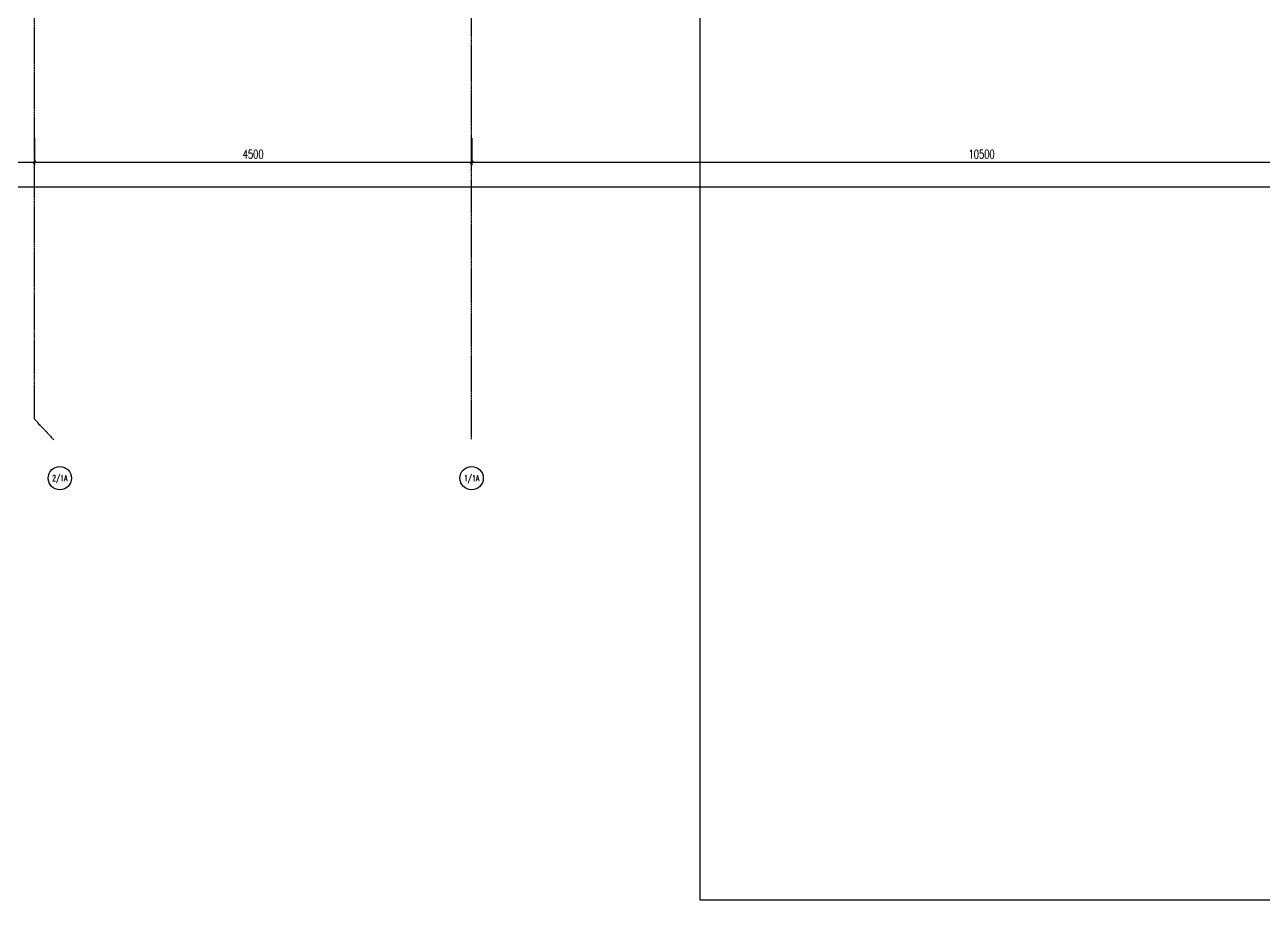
# Model space of a CAD drawing. Extents: x -1899985 to 1774885, y 556286 to 2175695.
# Drawn here: x -1669611 to -1656860, y 557699 to 566711 of the extents above; entities that cross this region are included whole.
import ezdxf
from ezdxf.enums import TextEntityAlignment as Align

# ---------------------------------------------------------------- set-up
doc = ezdxf.new("R2010")
doc.units = 0
doc.header["$LTSCALE"] = 10
doc.header["$MEASUREMENT"] = 0
doc.linetypes.add('20剖面图$0$DOTE', pattern=[2.42, 2, -0.2, 0.02, -0.2])
doc.layers.get('Defpoints').update_dxf_attribs({"color": 210})
for name, color, linetype in [('20剖面图$0$A-AXIS-D', 1, 'Continuous'), ('20剖面图$0$A-AXIS-DOTE', 14, '20剖面图$0$DOTE'), ('20剖面图$0$PUB_TEXT', 7, 'Continuous'), ('A-LIN-V', 9, 'Continuous')]:
    doc.layers.add(name, color=color, linetype=linetype)
doc.styles.add('20剖面图$0$_TCH_AXIS', font='COMPLEX', dxfattribs={"bigfont": 'GBCBIG'})
doc.styles.add('20剖面图$0$_TCH_DIM_T3', font='SIMPLEX', dxfattribs={"width": 0.705882, "bigfont": 'GBCBIG'})
doc.dimstyles.new('20剖面图$0$_TCH_ARCH&&30', dxfattribs={"dimtxt": 89.25, "dimasz": 30, "dimexe": 30, "dimexo": 30, "dimgap": 37.875, "dimtad": 1, "dimdec": 0, "dimzin": 0, "dimdsep": 46, "dimtxsty": '20剖面图$0$_TCH_DIM_T3', "dimblk": '20剖面图$0$_ArchTick', "dimcen": 0.09, "dimclrt": 7, "dimazin": 2, "dimtfac": 1, "dimtdec": 0, "dimtix": 1, "dimtmove": 2, "dimatfit": 3, "dimfxl": 1, "dimtolj": 1, "dimtzin": 0, "dimarcsym": 0})

# ---------------------------------------------------------------- blocks, each defined once
blk = doc.blocks.new('20剖面图$0$_ArchTick')
at = {"color": 0, "linetype": 'ByBlock', "const_width": 0.4}
blk.add_lwpolyline([(-0.5, -0.5), (0.5, 0.5)], dxfattribs=at)
blk = doc.blocks.new('*D149')
at = {"layer": '20剖面图$0$A-AXIS-D', "color": 0, "lineweight": -2, "transparency": 16777216}
for p, q in [((-1670110, 565545), (-1670110, 565266)), ((-1669510, 565545), (-1669510, 565266)), ((-1670110, 565296), (-1669510, 565296))]:
    blk.add_line(p, q, dxfattribs=at)
at = {"layer": 'Defpoints', "color": 0, "transparency": 16777216}
for p in [(-1670110, 565575), (-1669510, 565575), (-1669510, 565296)]:
    blk.add_point(p, dxfattribs=at)
at = {"layer": '20剖面图$0$A-AXIS-D', "color": 0, "lineweight": -2, "transparency": 16777216, "xscale": 30, "yscale": 30, "zscale": 30, "rotation": 180}
blk.add_blockref('20剖面图$0$_ArchTick', (-1670110, 565296), dxfattribs=at)
at = {"layer": '20剖面图$0$A-AXIS-D', "color": 0, "lineweight": -2, "transparency": 16777216, "xscale": 30, "yscale": 30, "zscale": 30}
blk.add_blockref('20剖面图$0$_ArchTick', (-1669510, 565296), dxfattribs=at)
at = {"layer": '20剖面图$0$A-AXIS-D', "color": 7, "transparency": 16777216, "insert": (-1669810, 565379), "char_height": 89.2, "attachment_point": 5, "style": '20剖面图$0$_TCH_DIM_T3'}
blk.add_mtext('\\A1;600', dxfattribs=at)
blk = doc.blocks.new('*D150')
at = {"layer": '20剖面图$0$A-AXIS-D', "color": 0, "lineweight": -2, "transparency": 16777216}
for p, q in [((-1669510, 565545), (-1669510, 565266)), ((-1665010, 565545), (-1665010, 565266)), ((-1669510, 565296), (-1665010, 565296))]:
    blk.add_line(p, q, dxfattribs=at)
at = {"layer": 'Defpoints', "color": 0, "transparency": 16777216}
for p in [(-1669510, 565575), (-1665010, 565575), (-1665010, 565296)]:
    blk.add_point(p, dxfattribs=at)
at = {"layer": '20剖面图$0$A-AXIS-D', "color": 0, "lineweight": -2, "transparency": 16777216, "xscale": 30, "yscale": 30, "zscale": 30, "rotation": 180}
blk.add_blockref('20剖面图$0$_ArchTick', (-1669510, 565296), dxfattribs=at)
at = {"layer": '20剖面图$0$A-AXIS-D', "color": 0, "lineweight": -2, "transparency": 16777216, "xscale": 30, "yscale": 30, "zscale": 30}
blk.add_blockref('20剖面图$0$_ArchTick', (-1665010, 565296), dxfattribs=at)
at = {"layer": '20剖面图$0$A-AXIS-D', "color": 7, "transparency": 16777216, "insert": (-1667260, 565379), "char_height": 89.2, "attachment_point": 5, "style": '20剖面图$0$_TCH_DIM_T3'}
blk.add_mtext('\\A1;4500', dxfattribs=at)
blk = doc.blocks.new('*D151')
at = {"layer": '20剖面图$0$A-AXIS-D', "color": 0, "lineweight": -2, "transparency": 16777216}
for p, q in [((-1665010, 565545), (-1665010, 565266)), ((-1654510, 565545), (-1654510, 565266)), ((-1665010, 565296), (-1654510, 565296))]:
    blk.add_line(p, q, dxfattribs=at)
at = {"layer": 'Defpoints', "color": 0, "transparency": 16777216}
for p in [(-1665010, 565575), (-1654510, 565575), (-1654510, 565296)]:
    blk.add_point(p, dxfattribs=at)
at = {"layer": '20剖面图$0$A-AXIS-D', "color": 0, "lineweight": -2, "transparency": 16777216, "xscale": 30, "yscale": 30, "zscale": 30, "rotation": 180}
blk.add_blockref('20剖面图$0$_ArchTick', (-1665010, 565296), dxfattribs=at)
at = {"layer": '20剖面图$0$A-AXIS-D', "color": 0, "lineweight": -2, "transparency": 16777216, "xscale": 30, "yscale": 30, "zscale": 30}
blk.add_blockref('20剖面图$0$_ArchTick', (-1654510, 565296), dxfattribs=at)
at = {"layer": '20剖面图$0$A-AXIS-D', "color": 7, "transparency": 16777216, "insert": (-1659760, 565379), "char_height": 89.2, "attachment_point": 5, "style": '20剖面图$0$_TCH_DIM_T3'}
blk.add_mtext('\\A1;10500', dxfattribs=at)
blk = doc.blocks.new('*D212')
at = {"layer": '20剖面图$0$A-AXIS-D', "color": 0, "lineweight": -2, "transparency": 16777216}
for p, q in [((-1780210, 565545), (-1780210, 565011)), ((-1653710, 565545), (-1653710, 565011)), ((-1780210, 565041), (-1653710, 565041))]:
    blk.add_line(p, q, dxfattribs=at)
at = {"layer": 'Defpoints', "color": 0, "transparency": 16777216}
for p in [(-1780210, 565575), (-1653710, 565575), (-1653710, 565041)]:
    blk.add_point(p, dxfattribs=at)
at = {"layer": '20剖面图$0$A-AXIS-D', "color": 0, "lineweight": -2, "transparency": 16777216, "xscale": 30, "yscale": 30, "zscale": 30, "rotation": 180}
blk.add_blockref('20剖面图$0$_ArchTick', (-1780210, 565041), dxfattribs=at)
at = {"layer": '20剖面图$0$A-AXIS-D', "color": 0, "lineweight": -2, "transparency": 16777216, "xscale": 30, "yscale": 30, "zscale": 30}
blk.add_blockref('20剖面图$0$_ArchTick', (-1653710, 565041), dxfattribs=at)
at = {"layer": '20剖面图$0$A-AXIS-D', "color": 7, "transparency": 16777216, "insert": (-1716960, 565124), "char_height": 89.2, "attachment_point": 5, "style": '20剖面图$0$_TCH_DIM_T3'}
blk.add_mtext('\\A1;126500', dxfattribs=at)
blk = doc.blocks.new('20剖面图')
at = {"layer": '20剖面图$0$A-AXIS-D'}
for centre in [(-1669250.4, 562043.9), (-1665010.4, 562043.9)]:
    blk.add_circle(centre, 120, dxfattribs=at)
at = {"layer": '20剖面图$0$A-AXIS-DOTE'}
for p, q in [((-1669510.4, 562650), (-1669510.4, 586495.8)), ((-1665010.4, 562443.9), (-1665010.4, 586495.8)), ((-1669312.1, 562439.1), (-1669510.4, 562650))]:
    blk.add_line(p, q, dxfattribs=at)
at = {"layer": '20剖面图$0$PUB_TEXT', "style": '20剖面图$0$_TCH_AXIS'}
for s, height, width, p, p2 in [('2/1A', 59.16, 1.262896, (-1669329, 562014.3), (-1669171.8, 562014.3)), ('1/1A', 61.22, 1.333333, (-1665088.6, 562013.3), (-1664932.2, 562013.3))]:
    blk.add_text(s, height=height, dxfattribs=dict(at, width=width)).set_placement(p, p2, align=Align.FIT)
at = {"layer": '20剖面图$0$A-AXIS-D'}
for base, p1, p2, picture, middle in [((-1653710.4, 565041.2), (-1780210.4, 565575), (-1653710.4, 565575), '*D212', (-1716960.4, 565123.7)), ((-1669510.4, 565296.2), (-1670110.4, 565575), (-1669510.4, 565575), '*D149', (-1669810.4, 565378.7)), ((-1665010.4, 565296.2), (-1669510.4, 565575), (-1665010.4, 565575), '*D150', (-1667260.4, 565378.7)), ((-1654510.4, 565296.2), (-1665010.4, 565575), (-1654510.4, 565575), '*D151', (-1659760.4, 565378.7))]:
    dim = blk.add_linear_dim(base=base, p1=p1, p2=p2, angle=0, dimstyle='20剖面图$0$_TCH_ARCH&&30', override={"dimgap": 0}, dxfattribs=at)
    dim.commit()
    dim.dimension.update_dxf_attribs({"geometry": picture, "text_midpoint": middle, "dimtype": 161})

msp = doc.modelspace()

# ---------------------------------------------------------------- block references
at = {"layer": 'A-LIN-V'}
msp.add_blockref('20剖面图', (0, 0), dxfattribs=at)

# ---------------------------------------------------------------- next in the draw order: linework, layer by layer
msp.add_lwpolyline([(-1662658.3, 590358.1), (-1644263.1, 590358.1), (-1644263.1, 557699.1), (-1662658.3, 557699.1)], close=True, dxfattribs=at)

doc.saveas('drawing.dxf')
